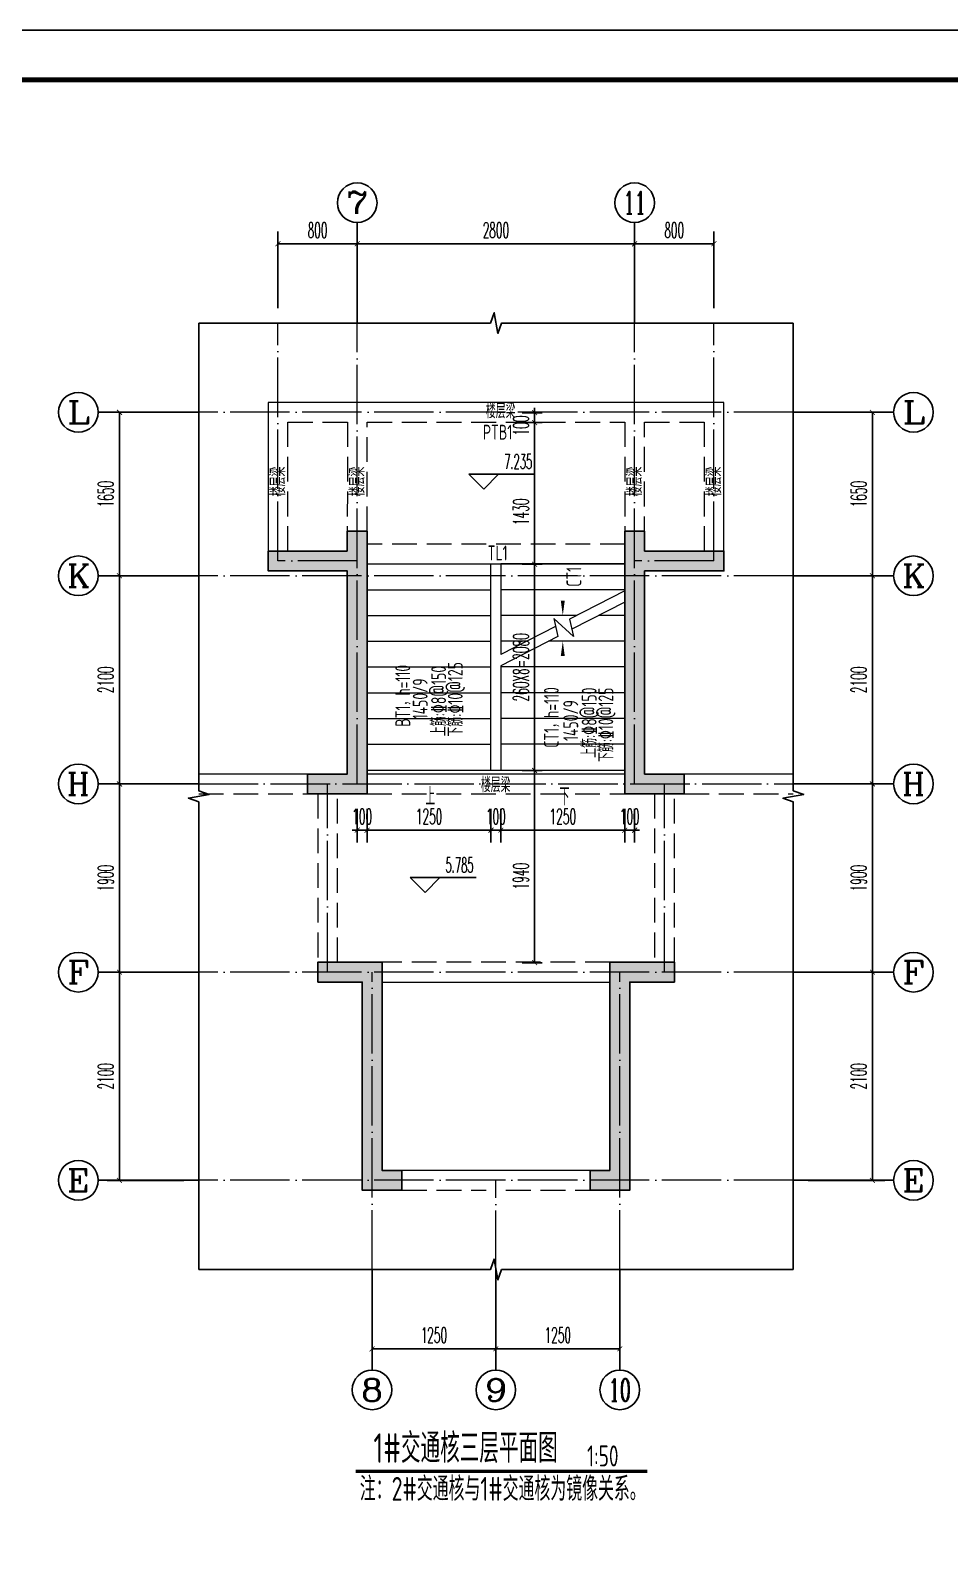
# Model space of a CAD drawing. Extents: x 826826 to 1642106, y -156213 to 399140.
# Drawn here: x 1515655 to 1524935, y 341481 to 356762 of the extents above; entities that cross this region are included whole.
import ezdxf
from ezdxf.enums import TextEntityAlignment as Align

# ---------------------------------------------------------------- set-up
doc = ezdxf.new("R2010")
doc.units = 0
doc.header["$LTSCALE"] = 1000
doc.linetypes.add('DASH', pattern=[0.35, 0.25, -0.1])
doc.linetypes.add('DOTE', pattern=[2.42, 2, -0.2, 0.02, -0.2])
doc.layers.get('0').update_dxf_attribs({"linetype": 'CONTINUOUS'})
doc.layers.get('DEFPOINTS').update_dxf_attribs({"linetype": 'CONTINUOUS'})
for name, color, linetype in [('-TK', 7, 'CONTINUOUS'), ('AXIS', 3, 'CONTINUOUS'), ('AXIS_TEXT', 4, 'CONTINUOUS'), ('DIM_ELEV', 3, 'CONTINUOUS'), ('DIM_SYMB', 3, 'CONTINUOUS'), ('PUB_DIM', 3, 'CONTINUOUS'), ('PUB_TEXT', 2, 'CONTINUOUS'), ('S-L主梁线', 4, 'DASH'), ('S-Q墙填充', 252, 'CONTINUOUS'), ('S-Q墙实线', 6, 'CONTINUOUS'), ('TEXT', 2, 'CONTINUOUS'), ('尺寸标注', 3, 'CONTINUOUS')]:
    doc.layers.add(name, color=color, linetype=linetype)
doc.layers.add('DOTE', color=251, linetype='DOTE', lineweight=9)
doc.layers.add('STAIR', color=2, linetype='CONTINUOUS', lineweight=18)
doc.styles.add('_TCH_AXIS', font='COMPLEX', dxfattribs={"bigfont": 'GBCBIG'})
doc.styles.add('_TCH_DIM', font='SIMPLEX.shx', dxfattribs={"width": 0.7, "bigfont": 'GBCBIG.shx'})
doc.styles.add('_TCH_DIM_T3', font='SIMPLEX.shx', dxfattribs={"width": 0.494118, "bigfont": 'GBCBIG.shx'})
doc.styles.add('COMPLEX', font='COMPLEX')
doc.styles.add('TSSD_REIN', font='tssdeng.shx', dxfattribs={"width": 0.7, "height": 300, "bigfont": 'tssdchn.shx'})
doc.dimstyles.new('_TCH_ARCH&&50', dxfattribs={"dimtxt": 157.5, "dimasz": 50, "dimexe": 125, "dimexo": 150, "dimgap": 58.75, "dimtad": 1, "dimdec": 0, "dimzin": 0, "dimdsep": 46, "dimtxsty": '_TCH_DIM_T3', "dimblk": 'ARCHTICK', "dimcen": 0.09, "dimclrt": 7, "dimazin": 0, "dimtfac": 1, "dimtdec": 0, "dimtix": 1, "dimtmove": 2, "dimatfit": 3, "dimldrblk": 'ARCHTICK', "dimfxl": 0, "dimtolj": 1, "dimtzin": 0, "dimarcsym": 0})

# ---------------------------------------------------------------- blocks, each defined once
blk = doc.blocks.new('A1')
blk.add_lwpolyline([(0, 59400), (0, 0), (84100, 0), (84100, 59400)], close=True)
at = {"const_width": 100}
blk.add_lwpolyline([(2500, 58400), (2500, 1000), (83100, 1000), (83100, 58400)], close=True, dxfattribs=at)
blk = doc.blocks.new('_AXISO')
blk.add_circle((0, 0), 0.5)
at = {"layer": 'AXIS_TEXT', "style": 'COMPLEX', "width": 1.041667}
blk.add_attdef('A', text='', height=0.56, dxfattribs=at).set_placement((-0.25, -0.28), (0.25, -0.28), align=Align.FIT)
blk = doc.blocks.new('_ArchTick')
at = {"color": 0, "linetype": 'ByBlock', "const_width": 0.15}
blk.add_lwpolyline([(-0.5, -0.5), (0.5, 0.5)], dxfattribs=at)
blk = doc.blocks.new('*D2206')
at = {"layer": 'DEFPOINTS', "color": 0}
for p in [(1027882, 315037), (1028682, 315037), (1027882, 312937)]:
    blk.add_point(p, dxfattribs=at)
at = {"layer": 'PUB_DIM', "color": 0, "lineweight": -2}
for p, q in [((1028032, 315037), (1028807, 315037)), ((1028682, 312937), (1028682, 315037)), ((1028032, 312937), (1028807, 312937))]:
    blk.add_line(p, q, dxfattribs=at)
at = {"layer": 'PUB_DIM', "color": 0, "lineweight": -2, "xscale": 50, "yscale": 50, "zscale": 50}
for p, rotation in [((1028682, 315037), 90), ((1028682, 312937), 270)]:
    blk.add_blockref('_ArchTick', p, dxfattribs=dict(at, rotation=rotation))
at = {"layer": 'PUB_DIM', "color": 7, "insert": (1028544, 313987), "char_height": 157.5, "attachment_point": 5, "rotation": 90, "style": '_TCH_DIM_T3'}
blk.add_mtext('\\A1;2100', dxfattribs=at)
blk = doc.blocks.new('*D2207')
at = {"layer": 'DEFPOINTS', "color": 0}
for p in [(1027882, 316937), (1028682, 316937), (1027882, 315037)]:
    blk.add_point(p, dxfattribs=at)
at = {"layer": 'PUB_DIM', "color": 0, "lineweight": -2}
for p, q in [((1028032, 316937), (1028807, 316937)), ((1028682, 315037), (1028682, 316937)), ((1028032, 315037), (1028807, 315037))]:
    blk.add_line(p, q, dxfattribs=at)
at = {"layer": 'PUB_DIM', "color": 0, "lineweight": -2, "xscale": 50, "yscale": 50, "zscale": 50}
for p, rotation in [((1028682, 316937), 90), ((1028682, 315037), 270)]:
    blk.add_blockref('_ArchTick', p, dxfattribs=dict(at, rotation=rotation))
at = {"layer": 'PUB_DIM', "color": 7, "insert": (1028544, 315987), "char_height": 157.5, "attachment_point": 5, "rotation": 90, "style": '_TCH_DIM_T3'}
blk.add_mtext('\\A1;1900', dxfattribs=at)
blk = doc.blocks.new('*D2208')
at = {"layer": 'DEFPOINTS', "color": 0}
for p in [(1027882, 319037), (1028682, 319037), (1027882, 316937)]:
    blk.add_point(p, dxfattribs=at)
at = {"layer": 'PUB_DIM', "color": 0, "lineweight": -2}
for p, q in [((1028032, 319037), (1028807, 319037)), ((1028682, 316937), (1028682, 319037)), ((1028032, 316937), (1028807, 316937))]:
    blk.add_line(p, q, dxfattribs=at)
at = {"layer": 'PUB_DIM', "color": 0, "lineweight": -2, "xscale": 50, "yscale": 50, "zscale": 50}
for p, rotation in [((1028682, 319037), 90), ((1028682, 316937), 270)]:
    blk.add_blockref('_ArchTick', p, dxfattribs=dict(at, rotation=rotation))
at = {"layer": 'PUB_DIM', "color": 7, "insert": (1028544, 317987), "char_height": 157.5, "attachment_point": 5, "rotation": 90, "style": '_TCH_DIM_T3'}
blk.add_mtext('\\A1;2100', dxfattribs=at)
blk = doc.blocks.new('*D2209')
at = {"layer": 'DEFPOINTS', "color": 0}
for p in [(1027882, 320687), (1028682, 320687), (1027882, 319037)]:
    blk.add_point(p, dxfattribs=at)
at = {"layer": 'PUB_DIM', "color": 0, "lineweight": -2}
for p, q in [((1028032, 320687), (1028807, 320687)), ((1028682, 319037), (1028682, 320687)), ((1028032, 319037), (1028807, 319037))]:
    blk.add_line(p, q, dxfattribs=at)
at = {"layer": 'PUB_DIM', "color": 0, "lineweight": -2, "xscale": 50, "yscale": 50, "zscale": 50}
for p, rotation in [((1028682, 320687), 90), ((1028682, 319037), 270)]:
    blk.add_blockref('_ArchTick', p, dxfattribs=dict(at, rotation=rotation))
at = {"layer": 'PUB_DIM', "color": 7, "insert": (1028544, 319862), "char_height": 157.5, "attachment_point": 5, "rotation": 90, "style": '_TCH_DIM_T3'}
blk.add_mtext('\\A1;1650', dxfattribs=at)
blk = doc.blocks.new('*D2210')
at = {"layer": 'DEFPOINTS', "color": 0}
for p in [(1023482, 322387), (1022682, 321587), (1023482, 321587)]:
    blk.add_point(p, dxfattribs=at)
at = {"layer": 'PUB_DIM', "color": 0, "lineweight": -2}
for p, q in [((1022682, 321737), (1022682, 322512)), ((1023482, 321737), (1023482, 322512)), ((1022682, 322387), (1023482, 322387))]:
    blk.add_line(p, q, dxfattribs=at)
at = {"layer": 'PUB_DIM', "color": 0, "lineweight": -2, "xscale": 50, "yscale": 50, "zscale": 50, "rotation": 180}
blk.add_blockref('_ArchTick', (1022682, 322387), dxfattribs=at)
at = {"layer": 'PUB_DIM', "color": 0, "lineweight": -2, "xscale": 50, "yscale": 50, "zscale": 50}
blk.add_blockref('_ArchTick', (1023482, 322387), dxfattribs=at)
at = {"layer": 'PUB_DIM', "color": 7, "insert": (1023082, 322525), "char_height": 157.5, "attachment_point": 5, "style": '_TCH_DIM_T3'}
blk.add_mtext('\\A1;800', dxfattribs=at)
blk = doc.blocks.new('*D2211')
at = {"layer": 'DEFPOINTS', "color": 0}
for p in [(1026282, 322387), (1023482, 321587), (1026282, 321587)]:
    blk.add_point(p, dxfattribs=at)
at = {"layer": 'PUB_DIM', "color": 0, "lineweight": -2}
for p, q in [((1023482, 321737), (1023482, 322512)), ((1026282, 321737), (1026282, 322512)), ((1023482, 322387), (1026282, 322387))]:
    blk.add_line(p, q, dxfattribs=at)
at = {"layer": 'PUB_DIM', "color": 0, "lineweight": -2, "xscale": 50, "yscale": 50, "zscale": 50, "rotation": 180}
blk.add_blockref('_ArchTick', (1023482, 322387), dxfattribs=at)
at = {"layer": 'PUB_DIM', "color": 0, "lineweight": -2, "xscale": 50, "yscale": 50, "zscale": 50}
blk.add_blockref('_ArchTick', (1026282, 322387), dxfattribs=at)
at = {"layer": 'PUB_DIM', "color": 7, "insert": (1024882, 322525), "char_height": 157.5, "attachment_point": 5, "style": '_TCH_DIM_T3'}
blk.add_mtext('\\A1;2800', dxfattribs=at)
blk = doc.blocks.new('*D2212')
at = {"layer": 'DEFPOINTS', "color": 0}
for p in [(1027082, 322387), (1026282, 321587), (1027082, 321587)]:
    blk.add_point(p, dxfattribs=at)
at = {"layer": 'PUB_DIM', "color": 0, "lineweight": -2}
for p, q in [((1026282, 321737), (1026282, 322512)), ((1027082, 321737), (1027082, 322512)), ((1026282, 322387), (1027082, 322387))]:
    blk.add_line(p, q, dxfattribs=at)
at = {"layer": 'PUB_DIM', "color": 0, "lineweight": -2, "xscale": 50, "yscale": 50, "zscale": 50, "rotation": 180}
blk.add_blockref('_ArchTick', (1026282, 322387), dxfattribs=at)
at = {"layer": 'PUB_DIM', "color": 0, "lineweight": -2, "xscale": 50, "yscale": 50, "zscale": 50}
blk.add_blockref('_ArchTick', (1027082, 322387), dxfattribs=at)
at = {"layer": 'PUB_DIM', "color": 7, "insert": (1026682, 322525), "char_height": 157.5, "attachment_point": 5, "style": '_TCH_DIM_T3'}
blk.add_mtext('\\A1;800', dxfattribs=at)
blk = doc.blocks.new('*D2213')
at = {"layer": 'DEFPOINTS', "color": 0}
for p in [(1023632, 312037), (1024881, 312037), (1024881, 311237)]:
    blk.add_point(p, dxfattribs=at)
at = {"layer": 'PUB_DIM', "color": 0, "lineweight": -2}
for p, q in [((1023632, 311887), (1023632, 311112)), ((1024881, 311887), (1024881, 311112)), ((1023632, 311237), (1024881, 311237))]:
    blk.add_line(p, q, dxfattribs=at)
at = {"layer": 'PUB_DIM', "color": 0, "lineweight": -2, "xscale": 50, "yscale": 50, "zscale": 50, "rotation": 180}
blk.add_blockref('_ArchTick', (1023632, 311237), dxfattribs=at)
at = {"layer": 'PUB_DIM', "color": 0, "lineweight": -2, "xscale": 50, "yscale": 50, "zscale": 50}
blk.add_blockref('_ArchTick', (1024881, 311237), dxfattribs=at)
at = {"layer": 'PUB_DIM', "color": 7, "insert": (1024256, 311375), "char_height": 157.5, "attachment_point": 5, "style": '_TCH_DIM_T3'}
blk.add_mtext('\\A1;1250', dxfattribs=at)
blk = doc.blocks.new('*D2214')
at = {"layer": 'DEFPOINTS', "color": 0}
for p in [(1024881, 312037), (1026132, 312037), (1026132, 311237)]:
    blk.add_point(p, dxfattribs=at)
at = {"layer": 'PUB_DIM', "color": 0, "lineweight": -2}
for p, q in [((1024881, 311887), (1024881, 311112)), ((1026132, 311887), (1026132, 311112)), ((1024881, 311237), (1026132, 311237))]:
    blk.add_line(p, q, dxfattribs=at)
at = {"layer": 'PUB_DIM', "color": 0, "lineweight": -2, "xscale": 50, "yscale": 50, "zscale": 50, "rotation": 180}
blk.add_blockref('_ArchTick', (1024881, 311237), dxfattribs=at)
at = {"layer": 'PUB_DIM', "color": 0, "lineweight": -2, "xscale": 50, "yscale": 50, "zscale": 50}
blk.add_blockref('_ArchTick', (1026132, 311237), dxfattribs=at)
at = {"layer": 'PUB_DIM', "color": 7, "insert": (1025506, 311375), "char_height": 157.5, "attachment_point": 5, "style": '_TCH_DIM_T3'}
blk.add_mtext('\\A1;1250', dxfattribs=at)
blk = doc.blocks.new('*D2215')
at = {"layer": 'DEFPOINTS', "color": 0}
for p in [(1021082, 315037), (1021882, 315037), (1021882, 312937)]:
    blk.add_point(p, dxfattribs=at)
at = {"layer": 'PUB_DIM', "color": 0, "lineweight": -2}
for p, q in [((1021732, 315037), (1020957, 315037)), ((1021082, 312937), (1021082, 315037)), ((1021732, 312937), (1020957, 312937))]:
    blk.add_line(p, q, dxfattribs=at)
at = {"layer": 'PUB_DIM', "color": 0, "lineweight": -2, "xscale": 50, "yscale": 50, "zscale": 50}
for p, rotation in [((1021082, 315037), 90), ((1021082, 312937), 270)]:
    blk.add_blockref('_ArchTick', p, dxfattribs=dict(at, rotation=rotation))
at = {"layer": 'PUB_DIM', "color": 7, "insert": (1020944, 313987), "char_height": 157.5, "attachment_point": 5, "rotation": 90, "style": '_TCH_DIM_T3'}
blk.add_mtext('\\A1;2100', dxfattribs=at)
blk = doc.blocks.new('*D2216')
at = {"layer": 'DEFPOINTS', "color": 0}
for p in [(1021082, 316937), (1021882, 316937), (1021882, 315037)]:
    blk.add_point(p, dxfattribs=at)
at = {"layer": 'PUB_DIM', "color": 0, "lineweight": -2}
for p, q in [((1021732, 316937), (1020957, 316937)), ((1021082, 315037), (1021082, 316937)), ((1021732, 315037), (1020957, 315037))]:
    blk.add_line(p, q, dxfattribs=at)
at = {"layer": 'PUB_DIM', "color": 0, "lineweight": -2, "xscale": 50, "yscale": 50, "zscale": 50}
for p, rotation in [((1021082, 316937), 90), ((1021082, 315037), 270)]:
    blk.add_blockref('_ArchTick', p, dxfattribs=dict(at, rotation=rotation))
at = {"layer": 'PUB_DIM', "color": 7, "insert": (1020944, 315987), "char_height": 157.5, "attachment_point": 5, "rotation": 90, "style": '_TCH_DIM_T3'}
blk.add_mtext('\\A1;1900', dxfattribs=at)
blk = doc.blocks.new('*D2217')
at = {"layer": 'DEFPOINTS', "color": 0}
for p in [(1021082, 319037), (1021882, 319037), (1021882, 316937)]:
    blk.add_point(p, dxfattribs=at)
at = {"layer": 'PUB_DIM', "color": 0, "lineweight": -2}
for p, q in [((1021732, 319037), (1020957, 319037)), ((1021082, 316937), (1021082, 319037)), ((1021732, 316937), (1020957, 316937))]:
    blk.add_line(p, q, dxfattribs=at)
at = {"layer": 'PUB_DIM', "color": 0, "lineweight": -2, "xscale": 50, "yscale": 50, "zscale": 50}
for p, rotation in [((1021082, 319037), 90), ((1021082, 316937), 270)]:
    blk.add_blockref('_ArchTick', p, dxfattribs=dict(at, rotation=rotation))
at = {"layer": 'PUB_DIM', "color": 7, "insert": (1020944, 317987), "char_height": 157.5, "attachment_point": 5, "rotation": 90, "style": '_TCH_DIM_T3'}
blk.add_mtext('\\A1;2100', dxfattribs=at)
blk = doc.blocks.new('*D2218')
at = {"layer": 'DEFPOINTS', "color": 0}
for p in [(1021082, 320687), (1021882, 320687), (1021882, 319037)]:
    blk.add_point(p, dxfattribs=at)
at = {"layer": 'PUB_DIM', "color": 0, "lineweight": -2}
for p, q in [((1021732, 320687), (1020957, 320687)), ((1021082, 319037), (1021082, 320687)), ((1021732, 319037), (1020957, 319037))]:
    blk.add_line(p, q, dxfattribs=at)
at = {"layer": 'PUB_DIM', "color": 0, "lineweight": -2, "xscale": 50, "yscale": 50, "zscale": 50}
for p, rotation in [((1021082, 320687), 90), ((1021082, 319037), 270)]:
    blk.add_blockref('_ArchTick', p, dxfattribs=dict(at, rotation=rotation))
at = {"layer": 'PUB_DIM', "color": 7, "insert": (1020944, 319862), "char_height": 157.5, "attachment_point": 5, "rotation": 90, "style": '_TCH_DIM_T3'}
blk.add_mtext('\\A1;1650', dxfattribs=at)
blk = doc.blocks.new('20210810.18210274')
at = {"layer": 'DOTE', "linetype": 'DOTE', "ltscale": 0.3}
for p, q in [((800, 7153), (800, 9553)), ((1600, 4903), (1600, 9553)), ((4400, 4903), (4400, 9553)), ((5200, 7153), (5200, 9553)), ((6000, 8653), (0, 8653)), ((1600, 7153), (800, 7153)), ((5200, 7153), (4400, 7153)), ((6000, 7003), (0, 7003)), ((0, 4903), (6000, 4903)), ((1300, 3003), (1300, 4903)), ((4700, 3003), (4700, 4903)), ((6000, 3003), (0, 3003)), ((1750, 3), (1750, 3003)), ((4250, 3), (4250, 3003)), ((6000, 903), (0, 903)), ((3000, 0), (3000, 903))]:
    blk.add_line(p, q, dxfattribs=at)
blk = doc.blocks.new('20210810.18262439')
at = {"layer": 'STAIR'}
for p, q in [((0, 2080), (1250, 2080)), ((0, 2080), (2600, 2080)), ((1250, 0), (1250, 2080)), ((1250, 0), (1250, 2080)), ((2600, 2080), (1350, 2080)), ((1350, 2080), (1350, 1165)), ((1350, 2080), (1350, 1165)), ((0, 1820), (1250, 1820)), ((2600, 1820), (1350, 1820)), ((2600, 1807), (2044, 1522)), ((2600, 1695), (2066, 1420)), ((0, 1560), (1250, 1560)), ((2119, 1560), (1350, 1560)), ((2082, 1347), (1884, 1530)), ((1884, 1530), (1924, 1347)), ((2600, 1560), (2338, 1560)), ((1902, 1449), (1350, 1165)), ((2044, 1522), (2082, 1347)), ((0, 1300), (1250, 1300)), ((1924, 1347), (1350, 1053)), ((1612, 1300), (1350, 1300)), ((2600, 1300), (1831, 1300)), ((0, 1040), (1250, 1040)), ((1350, 1053), (1350, 0)), ((1350, 1053), (1350, 0)), ((2600, 1040), (1350, 1040)), ((0, 780), (1250, 780)), ((2600, 780), (1350, 780)), ((0, 520), (1250, 520)), ((2600, 520), (1350, 520)), ((0, 260), (1250, 260)), ((2600, 260), (1350, 260)), ((0, 0), (2600, 0))]:
    blk.add_line(p, q, dxfattribs=at)
blk = doc.blocks.new('*D2335')
at = {"layer": 'DEFPOINTS', "color": 0}
for p in [(1521655, 349058), (1521755, 349058), (1521755, 348691)]:
    blk.add_point(p, dxfattribs=at)
at = {"layer": '尺寸标注', "color": 0, "lineweight": -2}
for p, q in [((1521655, 348908), (1521655, 348566)), ((1521755, 348908), (1521755, 348566)), ((1521655, 348691), (1521605, 348691)), ((1521655, 348691), (1521755, 348691)), ((1521755, 348691), (1521805, 348691))]:
    blk.add_line(p, q, dxfattribs=at)
at = {"layer": '尺寸标注', "color": 0, "lineweight": -2, "xscale": 50, "yscale": 50, "zscale": 50}
blk.add_blockref('_ArchTick', (1521655, 348691), dxfattribs=at)
at = {"layer": '尺寸标注', "color": 0, "lineweight": -2, "xscale": 50, "yscale": 50, "zscale": 50, "rotation": 180}
blk.add_blockref('_ArchTick', (1521755, 348691), dxfattribs=at)
at = {"layer": '尺寸标注', "color": 7, "insert": (1521705, 348829), "char_height": 157.5, "attachment_point": 5, "style": '_TCH_DIM_T3'}
blk.add_mtext('\\A1;100', dxfattribs=at)
blk = doc.blocks.new('*D2336')
at = {"layer": 'DEFPOINTS', "color": 0}
for p in [(1520405, 349058), (1521655, 349058), (1521655, 348691)]:
    blk.add_point(p, dxfattribs=at)
at = {"layer": '尺寸标注', "color": 0, "lineweight": -2}
for p, q in [((1520405, 348908), (1520405, 348566)), ((1521655, 348908), (1521655, 348566)), ((1520405, 348691), (1521655, 348691))]:
    blk.add_line(p, q, dxfattribs=at)
at = {"layer": '尺寸标注', "color": 0, "lineweight": -2, "xscale": 50, "yscale": 50, "zscale": 50, "rotation": 180}
blk.add_blockref('_ArchTick', (1520405, 348691), dxfattribs=at)
at = {"layer": '尺寸标注', "color": 0, "lineweight": -2, "xscale": 50, "yscale": 50, "zscale": 50}
blk.add_blockref('_ArchTick', (1521655, 348691), dxfattribs=at)
at = {"layer": '尺寸标注', "color": 7, "insert": (1521030, 348829), "char_height": 157.5, "attachment_point": 5, "style": '_TCH_DIM_T3'}
blk.add_mtext('\\A1;1250', dxfattribs=at)
blk = doc.blocks.new('*D2337')
at = {"layer": 'DEFPOINTS', "color": 0}
for p in [(1520305, 349058), (1520405, 349058), (1520405, 348691)]:
    blk.add_point(p, dxfattribs=at)
at = {"layer": '尺寸标注', "color": 0, "lineweight": -2}
for p, q in [((1520305, 348908), (1520305, 348566)), ((1520405, 348908), (1520405, 348566)), ((1520305, 348691), (1520255, 348691)), ((1520305, 348691), (1520405, 348691)), ((1520405, 348691), (1520455, 348691))]:
    blk.add_line(p, q, dxfattribs=at)
at = {"layer": '尺寸标注', "color": 0, "lineweight": -2, "xscale": 50, "yscale": 50, "zscale": 50}
blk.add_blockref('_ArchTick', (1520305, 348691), dxfattribs=at)
at = {"layer": '尺寸标注', "color": 0, "lineweight": -2, "xscale": 50, "yscale": 50, "zscale": 50, "rotation": 180}
blk.add_blockref('_ArchTick', (1520405, 348691), dxfattribs=at)
at = {"layer": '尺寸标注', "color": 7, "insert": (1520355, 348829), "char_height": 157.5, "attachment_point": 5, "style": '_TCH_DIM_T3'}
blk.add_mtext('\\A1;100', dxfattribs=at)
blk = doc.blocks.new('*D2338')
at = {"layer": 'DEFPOINTS', "color": 0}
for p in [(1519055, 349058), (1520305, 349058), (1520305, 348691)]:
    blk.add_point(p, dxfattribs=at)
at = {"layer": '尺寸标注', "color": 0, "lineweight": -2}
for p, q in [((1519055, 348908), (1519055, 348566)), ((1520305, 348908), (1520305, 348566)), ((1519055, 348691), (1520305, 348691))]:
    blk.add_line(p, q, dxfattribs=at)
at = {"layer": '尺寸标注', "color": 0, "lineweight": -2, "xscale": 50, "yscale": 50, "zscale": 50, "rotation": 180}
blk.add_blockref('_ArchTick', (1519055, 348691), dxfattribs=at)
at = {"layer": '尺寸标注', "color": 0, "lineweight": -2, "xscale": 50, "yscale": 50, "zscale": 50}
blk.add_blockref('_ArchTick', (1520305, 348691), dxfattribs=at)
at = {"layer": '尺寸标注', "color": 7, "insert": (1519680, 348829), "char_height": 157.5, "attachment_point": 5, "style": '_TCH_DIM_T3'}
blk.add_mtext('\\A1;1250', dxfattribs=at)
blk = doc.blocks.new('*D2339')
at = {"layer": 'DEFPOINTS', "color": 0}
for p in [(1518955, 349058), (1519055, 349058), (1519055, 348691)]:
    blk.add_point(p, dxfattribs=at)
at = {"layer": '尺寸标注', "color": 0, "lineweight": -2}
for p, q in [((1518955, 348908), (1518955, 348566)), ((1519055, 348908), (1519055, 348566)), ((1518955, 348691), (1518905, 348691)), ((1518955, 348691), (1519055, 348691)), ((1519055, 348691), (1519105, 348691))]:
    blk.add_line(p, q, dxfattribs=at)
at = {"layer": '尺寸标注', "color": 0, "lineweight": -2, "xscale": 50, "yscale": 50, "zscale": 50}
blk.add_blockref('_ArchTick', (1518955, 348691), dxfattribs=at)
at = {"layer": '尺寸标注', "color": 0, "lineweight": -2, "xscale": 50, "yscale": 50, "zscale": 50, "rotation": 180}
blk.add_blockref('_ArchTick', (1519055, 348691), dxfattribs=at)
at = {"layer": '尺寸标注', "color": 7, "insert": (1519005, 348829), "char_height": 157.5, "attachment_point": 5, "style": '_TCH_DIM_T3'}
blk.add_mtext('\\A1;100', dxfattribs=at)
blk = doc.blocks.new('*D2340')
at = {"layer": 'DEFPOINTS', "color": 0}
for p in [(1520745, 352904), (1520973, 352904), (1520973, 352804)]:
    blk.add_point(p, dxfattribs=at)
at = {"layer": '尺寸标注', "color": 0, "lineweight": -2}
for p, q in [((1520823, 352904), (1520620, 352904)), ((1520745, 352904), (1520745, 352954)), ((1520745, 352804), (1520745, 352904)), ((1520823, 352804), (1520620, 352804)), ((1520745, 352804), (1520745, 352754))]:
    blk.add_line(p, q, dxfattribs=at)
at = {"layer": '尺寸标注', "color": 0, "lineweight": -2, "xscale": 50, "yscale": 50, "zscale": 50}
for p, rotation in [((1520745, 352904), 270), ((1520745, 352804), 90)]:
    blk.add_blockref('_ArchTick', p, dxfattribs=dict(at, rotation=rotation))
at = {"layer": '尺寸标注', "color": 7, "insert": (1520607, 352775), "char_height": 157.5, "attachment_point": 5, "rotation": 90, "style": '_TCH_DIM_T3'}
blk.add_mtext('\\A1;100', dxfattribs=at)
blk = doc.blocks.new('*D2341')
at = {"layer": 'DEFPOINTS', "color": 0}
for p in [(1520745, 352804), (1520973, 352804), (1520973, 351374)]:
    blk.add_point(p, dxfattribs=at)
at = {"layer": '尺寸标注', "color": 0, "lineweight": -2}
for p, q in [((1520823, 352804), (1520620, 352804)), ((1520745, 351374), (1520745, 352804)), ((1520823, 351374), (1520620, 351374))]:
    blk.add_line(p, q, dxfattribs=at)
at = {"layer": '尺寸标注', "color": 0, "lineweight": -2, "xscale": 50, "yscale": 50, "zscale": 50}
for p, rotation in [((1520745, 352804), 90), ((1520745, 351374), 270)]:
    blk.add_blockref('_ArchTick', p, dxfattribs=dict(at, rotation=rotation))
at = {"layer": '尺寸标注', "color": 7, "insert": (1520607, 351904), "char_height": 157.5, "attachment_point": 5, "rotation": 90, "style": '_TCH_DIM_T3'}
blk.add_mtext('\\A1;1430', dxfattribs=at)
blk = doc.blocks.new('*D2342')
at = {"layer": 'DEFPOINTS', "color": 0}
for p in [(1520745, 351374), (1520973, 351374), (1520973, 349294)]:
    blk.add_point(p, dxfattribs=at)
at = {"layer": '尺寸标注', "color": 0, "lineweight": -2}
for p, q in [((1520823, 351374), (1520620, 351374)), ((1520745, 349294), (1520745, 351374)), ((1520823, 349294), (1520620, 349294))]:
    blk.add_line(p, q, dxfattribs=at)
at = {"layer": '尺寸标注', "color": 0, "lineweight": -2, "xscale": 50, "yscale": 50, "zscale": 50}
for p, rotation in [((1520745, 351374), 90), ((1520745, 349294), 270)]:
    blk.add_blockref('_ArchTick', p, dxfattribs=dict(at, rotation=rotation))
at = {"layer": '尺寸标注', "color": 7, "insert": (1520607, 350334), "char_height": 157.5, "attachment_point": 5, "rotation": 90, "style": '_TCH_DIM_T3'}
blk.add_mtext('\\A1;260X8=2080', dxfattribs=at)
blk = doc.blocks.new('*D2343')
at = {"layer": 'DEFPOINTS', "color": 0}
for p in [(1520745, 349294), (1520973, 349294), (1520973, 347354)]:
    blk.add_point(p, dxfattribs=at)
at = {"layer": '尺寸标注', "color": 0, "lineweight": -2}
for p, q in [((1520823, 349294), (1520620, 349294)), ((1520745, 347354), (1520745, 349294)), ((1520823, 347354), (1520620, 347354))]:
    blk.add_line(p, q, dxfattribs=at)
at = {"layer": '尺寸标注', "color": 0, "lineweight": -2, "xscale": 50, "yscale": 50, "zscale": 50}
for p, rotation in [((1520745, 349294), 90), ((1520745, 347354), 270)]:
    blk.add_blockref('_ArchTick', p, dxfattribs=dict(at, rotation=rotation))
at = {"layer": '尺寸标注', "color": 7, "insert": (1520607, 348227), "char_height": 157.5, "attachment_point": 5, "rotation": 90, "style": '_TCH_DIM_T3'}
blk.add_mtext('\\A1;1940', dxfattribs=at)
blk = doc.blocks.new('20210810.18205026')
at = {"layer": 'AXIS'}
for p, q in [((3014.6, 10964.6), (3014.6, 11979.2)), ((5814.6, 10964.6), (5814.6, 11979.2)), ((1414.6, 10064.6), (400, 10064.6)), ((7414.6, 10064.6), (8429.2, 10064.6)), ((1414.6, 8414.6), (400, 8414.6)), ((7414.6, 8414.6), (8429.2, 8414.6)), ((1414.6, 6314.6), (400, 6314.6)), ((7414.6, 6314.6), (8429.2, 6314.6)), ((1414.6, 4414.6), (400, 4414.6)), ((7414.6, 4414.6), (8429.2, 4414.6)), ((1414.6, 2314.6), (400, 2314.6)), ((7414.6, 2314.6), (8429.2, 2314.6)), ((3164.6, 1414.6), (3164.6, 400)), ((4414.1, 1414.6), (4414.1, 400)), ((5664.6, 1414.6), (5664.6, 400))]:
    blk.add_line(p, q, dxfattribs=at)
ref = blk.add_blockref('_AXISO', (3014.6, 12179.2), dxfattribs=dict(at, xscale=400, yscale=400, zscale=400))
ref.add_attrib('A', '7', dxfattribs={"layer": 'AXIS_TEXT', "height": 226.3, "style": '_TCH_AXIS', "width": 1.5}).set_placement((2901.5, 12066.1), (3127.7, 12066.1), align=Align.FIT)
ref = blk.add_blockref('_AXISO', (5814.6, 12179.2), dxfattribs=dict(at, xscale=400, yscale=400, zscale=400))
ref.add_attrib('A', '11', dxfattribs={"layer": 'AXIS_TEXT', "height": 226.27, "style": '_TCH_AXIS', "width": 0.875}).set_placement((5701.5, 12066.1), (5927.7, 12066.1), align=Align.FIT)
ref = blk.add_blockref('_AXISO', (200, 10064.6), dxfattribs=dict(at, xscale=400, yscale=400, zscale=400))
ref.add_attrib('A', 'L', dxfattribs={"layer": 'AXIS_TEXT', "height": 226.3, "style": '_TCH_AXIS', "width": 1.4}).set_placement((86.9, 9951.5), (313.1, 9951.5), align=Align.FIT)
ref = blk.add_blockref('_AXISO', (8629.2, 10064.6), dxfattribs=dict(at, xscale=400, yscale=400, zscale=400))
ref.add_attrib('A', 'L', dxfattribs={"layer": 'AXIS_TEXT', "height": 226.3, "style": '_TCH_AXIS', "width": 1.4}).set_placement((8516.1, 9951.5), (8742.4, 9951.5), align=Align.FIT)
ref = blk.add_blockref('_AXISO', (200, 8414.6), dxfattribs=dict(at, xscale=400, yscale=400, zscale=400))
ref.add_attrib('A', 'K', dxfattribs={"layer": 'AXIS_TEXT', "height": 226.3, "style": '_TCH_AXIS', "width": 1.105263}).set_placement((86.9, 8301.5), (313.1, 8301.5), align=Align.FIT)
ref = blk.add_blockref('_AXISO', (8629.2, 8414.6), dxfattribs=dict(at, xscale=400, yscale=400, zscale=400))
ref.add_attrib('A', 'K', dxfattribs={"layer": 'AXIS_TEXT', "height": 226.3, "style": '_TCH_AXIS', "width": 1.105263}).set_placement((8516.1, 8301.5), (8742.4, 8301.5), align=Align.FIT)
ref = blk.add_blockref('_AXISO', (200, 6314.6), dxfattribs=dict(at, xscale=400, yscale=400, zscale=400))
ref.add_attrib('A', 'H', dxfattribs={"layer": 'AXIS_TEXT', "height": 226.3, "style": '_TCH_AXIS', "width": 1.05}).set_placement((86.9, 6201.5), (313.1, 6201.5), align=Align.FIT)
ref = blk.add_blockref('_AXISO', (8629.2, 6314.6), dxfattribs=dict(at, xscale=400, yscale=400, zscale=400))
ref.add_attrib('A', 'H', dxfattribs={"layer": 'AXIS_TEXT', "height": 226.3, "style": '_TCH_AXIS', "width": 1.05}).set_placement((8516.1, 6201.5), (8742.4, 6201.5), align=Align.FIT)
ref = blk.add_blockref('_AXISO', (200, 4414.6), dxfattribs=dict(at, xscale=400, yscale=400, zscale=400))
ref.add_attrib('A', 'F', dxfattribs={"layer": 'AXIS_TEXT', "height": 226.3, "style": '_TCH_AXIS', "width": 1.3125}).set_placement((86.9, 4301.5), (313.1, 4301.5), align=Align.FIT)
ref = blk.add_blockref('_AXISO', (8629.2, 4414.6), dxfattribs=dict(at, xscale=400, yscale=400, zscale=400))
ref.add_attrib('A', 'F', dxfattribs={"layer": 'AXIS_TEXT', "height": 226.3, "style": '_TCH_AXIS', "width": 1.3125}).set_placement((8516.1, 4301.5), (8742.4, 4301.5), align=Align.FIT)
ref = blk.add_blockref('_AXISO', (200, 2314.6), dxfattribs=dict(at, xscale=400, yscale=400, zscale=400))
ref.add_attrib('A', 'E', dxfattribs={"layer": 'AXIS_TEXT', "height": 226.3, "style": '_TCH_AXIS', "width": 1.3125}).set_placement((86.9, 2201.5), (313.1, 2201.5), align=Align.FIT)
ref = blk.add_blockref('_AXISO', (8629.2, 2314.6), dxfattribs=dict(at, xscale=400, yscale=400, zscale=400))
ref.add_attrib('A', 'E', dxfattribs={"layer": 'AXIS_TEXT', "height": 226.3, "style": '_TCH_AXIS', "width": 1.3125}).set_placement((8516.1, 2201.5), (8742.4, 2201.5), align=Align.FIT)
ref = blk.add_blockref('_AXISO', (3164.6, 200), dxfattribs=dict(at, xscale=400, yscale=400, zscale=400))
ref.add_attrib('A', '8', dxfattribs={"layer": 'AXIS_TEXT', "height": 226.3, "style": '_TCH_AXIS', "width": 1.5}).set_placement((3051.5, 86.9), (3277.7, 86.9), align=Align.FIT)
ref = blk.add_blockref('_AXISO', (4414.1, 200), dxfattribs=dict(at, xscale=400, yscale=400, zscale=400))
ref.add_attrib('A', '9', dxfattribs={"layer": 'AXIS_TEXT', "height": 226.3, "style": '_TCH_AXIS', "width": 1.5}).set_placement((4301, 86.9), (4527.3, 86.9), align=Align.FIT)
ref = blk.add_blockref('_AXISO', (5664.6, 200), dxfattribs=dict(at, xscale=400, yscale=400, zscale=400))
ref.add_attrib('A', '10', dxfattribs={"layer": 'AXIS_TEXT', "height": 226.27, "style": '_TCH_AXIS', "width": 0.724138}).set_placement((5551.5, 86.9), (5777.7, 86.9), align=Align.FIT)
at = {"layer": 'PUB_DIM'}
for p1, p2, distance, picture, middle, set_off in [((2214.6, 10964.6), (3014.6, 10964.6), 800, '*D2210', (2614.6, 11902.1), (-1020467, -310622.6)), ((3014.6, 10964.6), (5814.6, 10964.6), 800, '*D2211', (4414.6, 11902.1), (-1020467, -310622.6)), ((5814.6, 10964.6), (6614.6, 10964.6), 800, '*D2212', (6214.6, 11902.1), (-1020467, -310622.6)), ((1414.6, 8414.6), (1414.6, 10064.6), 800, '*D2218', (477.1, 9239.6), (-1020467, -310622.6)), ((7414.6, 8414.6), (7414.6, 10064.6), -800, '*D2209', (8077.1, 9239.6), (-1020467, -310622.6)), ((1414.6, 6314.6), (1414.6, 8414.6), 800, '*D2217', (477.1, 7364.6), (-1020467, -310622.6)), ((7414.6, 6314.6), (7414.6, 8414.6), -800, '*D2208', (8077.1, 7364.6), (-1020467, -310622.6)), ((1414.6, 4414.6), (1414.6, 6314.6), 800, '*D2216', (477.1, 5364.6), (-1020467, -310622.6)), ((7414.6, 4414.6), (7414.6, 6314.6), -800, '*D2207', (8077.1, 5364.6), (-1020467, -310622.6)), ((1414.6, 2314.6), (1414.6, 4414.6), 800, '*D2215', (477.1, 3364.6), (-1020467, -310622.6)), ((7414.6, 2314.6), (7414.6, 4414.6), -800, '*D2206', (8077.1, 3364.6), (-1020467, -310622.6)), ((3164.6064, 1414.6076), (4414.1252, 1414.6076), -800, '*D2213', (3789.3658, 752.1076), (-1020466.9711, -310622.6466)), ((4414.1252, 1414.6076), (5664.6064, 1414.6076), -800, '*D2214', (5039.3658, 752.1076), (-1020466.9711, -310622.6466))]:
    dim = blk.add_aligned_dim(p1=p1, p2=p2, distance=distance, dimstyle='_TCH_ARCH&&50', dxfattribs=at)
    dim.commit()
    dim.dimension.update_dxf_attribs({"geometry": picture, "text_midpoint": middle, "insert": set_off})

msp = doc.modelspace()

# ---------------------------------------------------------------- hatches: boundary and pattern name
at = {"layer": 'S-Q墙填充'}
h = msp.add_hatch(color=252, dxfattribs=at)
h.dxf.hatch_style = 1
h.paths.add_polyline_path([(1518854.53, 351507.94), (1518056, 351507.94), (1518056, 351307.94), (1518854.53, 351307.94), (1518854.53, 349257.93), (1518656, 349257.93), (1518454.53, 349257.93), (1518454.53, 349057.93), (1518656, 349057.93), (1519054.53, 349057.93), (1519054.53, 351407.94), (1519054.53, 351707.94), (1518854.53, 351707.94)])
h = msp.add_hatch(color=252, dxfattribs=at)
h.dxf.hatch_style = 1
h.paths.add_polyline_path([(1521856, 351507.94), (1521856, 351707.94), (1521656, 351707.94), (1521656, 351407.94), (1521656, 349057.93), (1522056.01, 349057.93), (1522256, 349057.93), (1522256, 349257.93), (1522056.01, 349257.93), (1521856, 349257.93), (1521856, 351307.94), (1522656, 351307.94), (1522656, 351507.94)])
h = msp.add_hatch(color=252, dxfattribs=at)
h.dxf.hatch_style = 1
h.paths.add_polyline_path([(1518556, 347157.94), (1519005.99, 347157.94), (1519005.99, 345057.94), (1519405.99, 345057.94), (1519405.99, 345257.94), (1519205.99, 345257.94), (1519205.99, 347357.94), (1518556, 347357.94)])
h = msp.add_hatch(color=252, dxfattribs=at)
h.dxf.hatch_style = 1
h.paths.add_polyline_path([(1521505.98, 345257.94), (1521305.98, 345257.94), (1521305.98, 345057.94), (1521705.98, 345057.94), (1521705.98, 347157.94), (1522156.01, 347157.94), (1522156.01, 347357.94), (1521505.98, 347357.94)])

# ---------------------------------------------------------------- linework, layer by layer
at = {"layer": 'DIM_ELEV', "color": 6}
for p, q in [((1520232.05, 352133.35), (1520082.05, 352283.35)), ((1520082.05, 352283.35), (1520746.97, 352283.35)), ((1520232.05, 352133.35), (1520382.05, 352283.35)), ((1519639.7, 348062.87), (1519489.7, 348212.87)), ((1519489.7, 348212.87), (1520154.63, 348212.87)), ((1519639.7, 348062.87), (1519789.7, 348212.87))]:
    msp.add_line(p, q, dxfattribs=at)
at = {"layer": 'DIM_SYMB'}
for points in [[(1517355.99, 344257.94), (1517355.99, 348976.69), (1517250.99, 349014.91), (1517460.99, 349051.93), (1517355.99, 349089.19), (1517355.99, 353807.94)], [(1517355.99, 353807.94), (1520299.74, 353807.94), (1520337.96, 353912.94), (1520374.99, 353702.94), (1520412.24, 353807.94), (1523355.99, 353807.94)], [(1523355.99, 353807.94), (1523355.99, 349089.19), (1523460.99, 349050.97), (1523250.99, 349013.94), (1523355.99, 348976.69), (1523355.99, 344257.94)], [(1523355.99, 344257.94), (1520412.24, 344257.94), (1520374.03, 344152.94), (1520337, 344362.94), (1520299.74, 344257.94), (1517355.99, 344257.94)]]:
    msp.add_lwpolyline(points, dxfattribs=at)
for points in [[(1519679.53, 349167.94, 0, 0, 0), (1519679.53, 352092.94, 0, 0, 0), (1521029.53, 352092.94, 0, 0, 0), (1521029.53, 350857.94, 0, 40, 0), (1521029.53, 351007.94, 0, 0, 0)], [(1521029.53, 349167.94, 0, 0, 0), (1521029.53, 350597.94, 0, 40, 0), (1521029.53, 350447.94, 0, 0, 0)]]:
    msp.add_lwpolyline(points, format="xyseb", dxfattribs=at)
at = {"layer": 'DIM_SYMB', "const_width": 35}
msp.add_lwpolyline([(1518938.34, 342222.26), (1521883.08, 342222.26)], dxfattribs=at)
at = {"layer": 'S-L主梁线', "linetype": 'ByBlock', "lineweight": 18}
for p, q in [((1518055.99, 353007.94), (1518056, 351507.94)), ((1518955.99, 353007.94), (1518055.99, 353007.94)), ((1521755.99, 353007.94), (1518955.99, 353007.94)), ((1522655.99, 353007.94), (1521755.99, 353007.94)), ((1522656, 351507.94), (1522655.99, 353007.94)), ((1518454.53, 349257.93), (1517355.99, 349257.93)), ((1521656, 349257.93), (1519054.53, 349257.93)), ((1523356, 349257.93), (1522256, 349257.93)), ((1519205.99, 347157.94), (1521505.98, 347157.94)), ((1520356, 345257.94), (1519405.99, 345257.94)), ((1521305.98, 345257.94), (1520356, 345257.94))]:
    msp.add_line(p, q, dxfattribs=at)
at = {"layer": 'S-L主梁线', "linetype": 'DASH', "lineweight": 18}
for p, q in [((1518256, 351507.94), (1518255.99, 352807.94)), ((1518255.99, 352807.94), (1518855.88, 352807.94)), ((1518855.88, 352807.94), (1518854.53, 351608.05)), ((1519054.64, 351707.94), (1519055.88, 352807.94)), ((1519055.88, 352807.94), (1521655.99, 352807.94)), ((1521655.99, 352807.94), (1521656, 351707.94)), ((1521856, 351607.94), (1521855.99, 352807.94)), ((1521855.99, 352807.94), (1522455.99, 352807.94)), ((1522455.99, 352807.94), (1522456, 351507.94)), ((1521656, 351577.94), (1519054.64, 351577.94)), ((1519054.53, 351377.94), (1521656, 351377.94)), ((1517355.99, 349057.93), (1518454.53, 349057.93)), ((1518556, 349057.93), (1518556, 347357.94)), ((1518756, 347357.94), (1518756, 349057.93)), ((1519054.53, 349057.93), (1521656, 349057.93)), ((1521956.01, 349057.93), (1521956.01, 347357.94)), ((1522156.01, 347357.94), (1522156.01, 349057.93)), ((1522256, 349057.93), (1523356, 349057.93)), ((1521505.98, 347357.94), (1519205.99, 347357.94)), ((1519405.99, 345057.94), (1520256, 345057.94)), ((1520456, 345057.94), (1521305.98, 345057.94))]:
    msp.add_line(p, q, dxfattribs=at)
at = {"layer": 'S-Q墙实线'}
for points in [[(1518854.53, 351507.94), (1518056, 351507.94), (1518056, 351307.94), (1518854.53, 351307.94), (1518854.53, 349257.93), (1518656, 349257.93), (1518454.53, 349257.93), (1518454.53, 349057.93), (1518656, 349057.93), (1519054.53, 349057.93), (1519054.53, 351407.94), (1519054.53, 351707.94), (1518854.53, 351707.94), (1518854.53, 351507.94)], [(1521856, 351507.94), (1521856, 351707.94), (1521656, 351707.94), (1521656, 351407.94), (1521656, 349057.93), (1522056.01, 349057.93), (1522256, 349057.93), (1522256, 349257.93), (1522056.01, 349257.93), (1521856, 349257.93), (1521856, 351307.94), (1522656, 351307.94), (1522656, 351507.94), (1521856, 351507.94)], [(1521505.98, 345257.94), (1521305.98, 345257.94), (1521305.98, 345057.94), (1521705.98, 345057.94), (1521705.98, 347157.94), (1522156.01, 347157.94), (1522156.01, 347357.94), (1521505.98, 347357.94), (1521505.98, 345257.94)]]:
    msp.add_lwpolyline(points, dxfattribs=at)
msp.add_lwpolyline([(1518556, 347157.94), (1519005.99, 347157.94), (1519005.99, 345057.94), (1519405.99, 345057.94), (1519405.99, 345257.94), (1519205.99, 345257.94), (1519205.99, 347357.94), (1518556, 347357.94)], close=True, dxfattribs=at)

# ---------------------------------------------------------------- block references
at = {"layer": '-TK', "xscale": 0.5, "yscale": 0.5, "zscale": 0.5}
msp.add_blockref('A1', (1490186.28, 327062.42), dxfattribs=at)
at = {"layer": 'AXIS'}
msp.add_blockref('20210810.18205026', (1515939.92, 342843.33), dxfattribs=at)
at = {"layer": 'DOTE'}
msp.add_blockref('20210810.18210274', (1517354.53, 344255.21), dxfattribs=at)
at = {"layer": 'STAIR'}
msp.add_blockref('20210810.18262439', (1519054.53, 349297.94), dxfattribs=at)

# ---------------------------------------------------------------- texts
at = {"layer": 'PUB_TEXT', "color": 6, "style": '_TCH_DIM', "width": 0.494118}
for s, p in [('7.235', (1520437.97, 352335.85)), ('5.785', (1519845.63, 348265.37))]:
    msp.add_text(s, height=148.75, dxfattribs=at).set_placement(p)
at = {"layer": 'PUB_TEXT', "width": 0.7}
for s, height, style, p in [('上', 178.72, '_TCH_DIM', (1519643.04, 348942.89)), ('下', 178.72, '_TCH_DIM', (1520996.3, 348942.89)), ('1#交通核三层平面图', 297.5, 'TSSD_REIN', (1519118.26, 342307.42)), ('1:50', 212.5, 'TSSD_REIN', (1521274.49, 342270.51))]:
    msp.add_text(s, height=height, dxfattribs=dict(at, style=style)).set_placement(p)
at = {"layer": 'PUB_TEXT', "color": 1, "style": 'TSSD_REIN', "width": 0.7}
msp.add_text('注：2#交通核与1#交通核为镜像关系。', height=241.1348, dxfattribs=at).set_placement((1518981.15, 341923.96))
at = {"layer": 'TEXT', "color": 230, "style": 'TSSD_REIN', "width": 0.7}
for s, p in [('楼层梁', (1520402.89, 352847.3)), ('PTB1', (1520371.49, 352632.1)), ('TL1', (1520372, 351413.6)), ('楼层梁', (1520352.18, 349074.47))]:
    msp.add_text(s, height=150, dxfattribs=at).set_placement(p, align=Align.CENTER)
for s, p in [('楼层梁', (1518229.29, 352210.03)), ('楼层梁', (1519029.29, 352210.03)), ('楼层梁', (1521829.29, 352210.03)), ('楼层梁', (1522629.29, 352210.07)), ('CT1', (1521216.4, 351248.06)), ('BT1，h=110', (1519489.71, 350046.97)), ('1450/9', (1519665.38, 350016.08)), ('CT1，h=110', (1520989.51, 349828.54)), ('1450/9', (1521185.06, 349797.66))]:
    msp.add_text(s, height=150, rotation=90, dxfattribs=at).set_placement(p, align=Align.CENTER)
for s, p in [('上筋:%%1328@150', (1519851.28, 349640.76, 0)), ('下筋:%%13210@125', (1520019.44, 349635.85, 0)), ('上筋:%%1328@150', (1521370.96, 349422.33, 0)), ('下筋:%%13210@125', (1521539.11, 349378.85, 0))]:
    msp.add_text(s, height=150, rotation=90, dxfattribs=at).set_placement(p)

# ---------------------------------------------------------------- dimensions: what is measured, and where the dimension line sits
at = {"layer": '尺寸标注', "color": 106}
for base, p1, p2, picture, middle in [((1520744.98, 352904.23), (1520973.49, 352804.23), (1520973.49, 352904.23), '*D2340', (1520607.48, 352775.31)), ((1520744.98, 352804.23), (1520973.49, 351374.23), (1520973.49, 352804.23), '*D2341', (1520607.48, 351904.06)), ((1520744.98, 349294.23), (1520973.49, 347354.23), (1520973.49, 349294.23), '*D2343', (1520607.48, 348227.42))]:
    dim = msp.add_linear_dim(base=base, p1=p1, p2=p2, angle=90, dimstyle='_TCH_ARCH&&50', dxfattribs=at)
    dim.commit()
    dim.dimension.update_dxf_attribs({"geometry": picture, "text_midpoint": middle, "dimtype": 161})
dim = msp.add_aligned_dim(p1=(1520973.49, 349294.23), p2=(1520973.49, 351374.23), distance=228.51, text='260X8=2080', dimstyle='_TCH_ARCH&&50', dxfattribs=at)
dim.commit()
dim.dimension.update_dxf_attribs({"geometry": '*D2342', "text_midpoint": (1520607.48, 350334.23)})
for p1, p2, picture, middle in [((1518954.53, 349057.93), (1519054.53, 349057.93), '*D2339', (1519004.53, 348828.6)), ((1519054.53, 349057.93), (1520304.53, 349057.93), '*D2338', (1519679.53, 348828.6)), ((1520304.53, 349057.93), (1520404.53, 349057.93), '*D2337', (1520354.53, 348828.6)), ((1520404.53, 349057.93), (1521654.53, 349057.93), '*D2336', (1521029.53, 348828.6)), ((1521654.53, 349057.93), (1521754.53, 349057.93), '*D2335', (1521704.53, 348828.6))]:
    dim = msp.add_aligned_dim(p1=p1, p2=p2, distance=-366.84, dimstyle='_TCH_ARCH&&50', dxfattribs=at)
    dim.commit()
    dim.dimension.update_dxf_attribs({"geometry": picture, "text_midpoint": middle})

doc.saveas('drawing.dxf')
